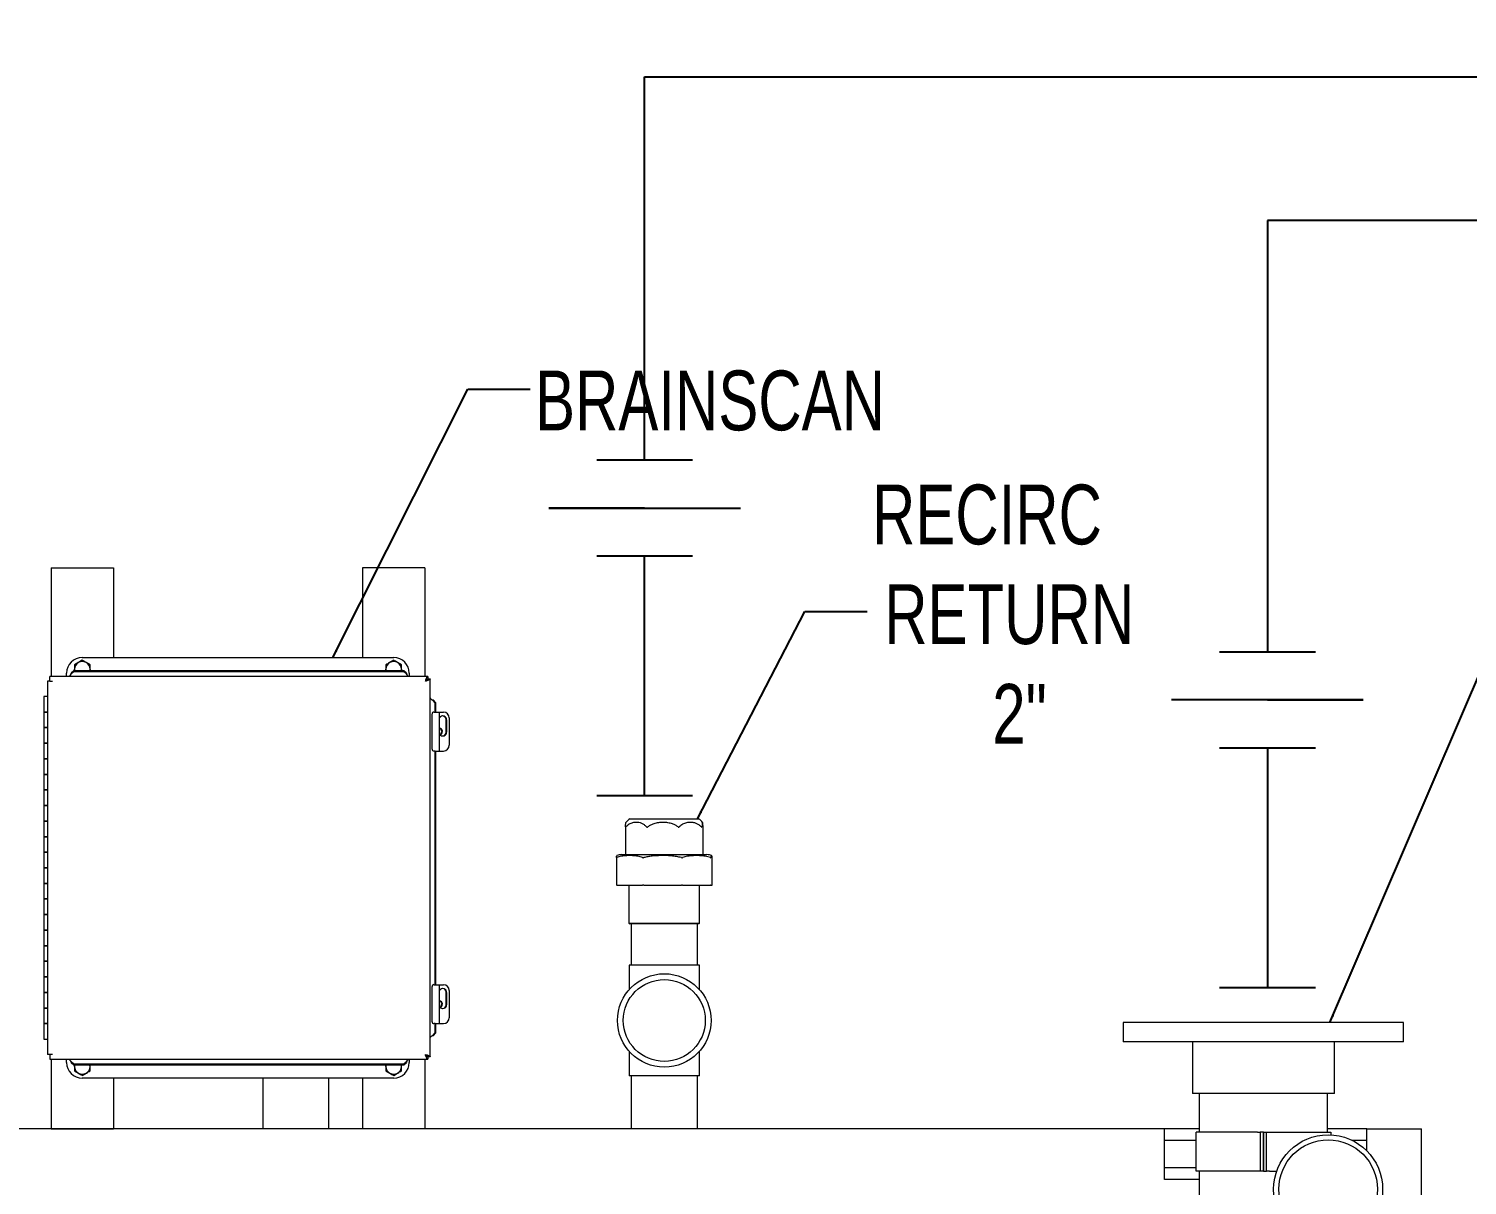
# Model space of a CAD drawing. Extents: x -6836 to 13740, y -142 to 3166.
# Drawn here: x 1492.72 to 1537.75, y 2957.81 to 2994 of the extents above; entities that cross this region are included whole.
import ezdxf
from ezdxf import colors
from ezdxf.entities.mleader import LeaderData, LeaderLine
from ezdxf.math import Vec2, Vec3

# ---------------------------------------------------------------- set-up
doc = ezdxf.new("R2010")
doc.units = 0
doc.header["$LTSCALE"] = 18
doc.header["$MEASUREMENT"] = 0
doc.layers.add('G-ANNO-TEXT', color=70, linetype='Continuous', lineweight=0)
for name, color, linetype in [('LAYER_1', 8, 'Continuous'), ('P-CW-N', 4, 'Continuous'), ('P-CW-N @ 48', 4, 'Continuous'), ('P-EQMT-N', 3, 'Continuous'), ('P-HWC-N', 2, 'Continuous'), ('P-HWC-N @ 48', 2, 'Continuous')]:
    doc.layers.add(name, color=color, linetype=linetype)
doc.styles.add('Arial', font='arial.ttf')
doc.styles.add('SLDTEXTSTYLE0', font='TXT', dxfattribs={"width": 0.75})
doc.styles.get("Standard").update_dxf_attribs({"font": 'txt.shx'})
doc.dimstyles.new('SLDDIMSTYLE4', dxfattribs={"dimtxt": 0.18, "dimasz": 0.25, "dimexe": 0, "dimexo": 0.0625, "dimgap": 0, "dimtad": 0, "dimtih": 1, "dimtoh": 1, "dimdec": 0, "dimrnd": 1e-09, "dimzin": 0, "dimdsep": 46, "dimtxsty": 'Standard', "dimsah": 1, "dimcen": 0.09, "dimadec": 0, "dimazin": 0, "dimtfac": 0.25, "dimtdec": 0, "dimtofl": 0, "dimtmove": 0, "dimatfit": 3, "dimfxl": 1, "dimtolj": 1, "dimtzin": 0, "dimarcsym": 0})

# ---------------------------------------------------------------- blocks, each defined once
blk = doc.blocks.new('SW_NOTE_8')
at = {"layer": 'LAYER_1', "color": 0, "char_height": 0.24, "attachment_point": 1, "style": 'SLDTEXTSTYLE0'}
for s, insert in [('RECIRC ', (0.02, 0.5096)), ('RETURN', (0.0691, 0.1096)), ('2"', (0.5025, -0.2904))]:
    blk.add_mtext(s, dxfattribs=dict(at, insert=insert))
blk = doc.blocks.new('*U144')
at = {"linetype": 'Continuous'}
for p, q in [((0, 0), (0, 0.0625)), ((0, 0.0625), (0, -0.0625)), ((-0.03125, -0.03125), (-0.03125, 0.03125)), ((0.03125, -0.03125), (0.03125, 0.03125))]:
    blk.add_line(p, q, dxfattribs=at)
blk = doc.blocks.new('A$C472C50F8')
at = {"linetype": 'Continuous', "lineweight": 0}
for p, q in [((32.419, 73.125), (32.419, 69.729)), ((32.419, 73.125), (34.369, 73.125)), ((34.369, 73.125), (34.369, 70.322)), ((42.169, 73.125), (42.169, 70.322)), ((44.119, 73.125), (42.169, 73.125)), ((44.119, 73.125), (44.119, 69.729)), ((33.394, 70.322), (43.144, 70.322)), ((32.906, 69.729), (32.906, 69.834)), ((33.126, 69.904), (33.048, 69.832)), ((33.126, 69.88), (33.048, 69.808)), ((33.048, 69.832), (33.048, 69.808)), ((33.126, 69.904), (33.126, 69.88)), ((43.463, 69.904), (33.126, 69.904)), ((43.463, 69.88), (33.126, 69.88)), ((33.15, 69.956), (33.15, 69.904)), ((33.394, 70.238), (33.272, 70.167)), ((33.637, 70.097), (33.516, 70.167)), ((33.637, 69.904), (33.637, 69.956)), ((42.9, 69.956), (42.9, 69.904)), ((43.144, 70.238), (43.022, 70.167)), ((43.387, 70.097), (43.266, 70.167)), ((43.387, 69.904), (43.387, 69.956)), ((43.463, 69.88), (43.463, 69.904)), ((43.541, 69.832), (43.463, 69.904)), ((43.541, 69.808), (43.463, 69.88)), ((43.541, 69.808), (43.541, 69.832)), ((43.541, 69.832), (43.556, 69.788)), ((43.631, 69.834), (43.631, 69.729)), ((32.31, 69.581), (32.31, 57.9)), ((32.38, 69.581), (32.31, 69.581)), ((44.209, 69.729), (32.38, 69.729)), ((32.38, 69.581), (32.38, 69.729)), ((32.38, 69.581), (32.458, 69.581)), ((44.209, 69.729), (44.209, 69.659)), ((44.216, 69.652), (44.286, 69.652)), ((44.286, 57.829), (44.286, 69.652)), ((32.189, 69.103), (32.189, 68.616)), ((32.31, 69.103), (32.189, 69.103)), ((44.389, 68.983), (44.365, 68.983)), ((44.438, 68.906), (44.365, 68.983)), ((44.462, 68.906), (44.389, 68.983)), ((44.438, 68.616), (44.438, 68.906)), ((44.462, 68.906), (44.438, 68.906)), ((44.462, 68.616), (44.462, 68.906)), ((32.189, 68.616), (32.189, 68.128)), ((32.189, 68.616), (32.31, 68.616)), ((32.31, 68.616), (32.189, 68.616)), ((44.346, 67.457), (44.346, 68.555)), ((44.403, 68.616), (44.445, 68.616)), ((44.445, 68.616), (44.579, 68.616)), ((44.579, 67.397), (44.579, 68.616)), ((44.579, 68.616), (44.704, 68.616)), ((32.189, 68.128), (32.189, 67.641)), ((32.31, 68.128), (32.189, 68.128)), ((32.189, 68.128), (32.31, 68.128)), ((44.776, 68.431), (44.776, 67.932)), ((44.794, 68.364), (44.794, 67.998)), ((44.808, 67.998), (44.808, 68.364)), ((44.881, 68.432), (44.881, 67.58)), ((32.189, 67.641), (32.189, 67.153)), ((32.189, 67.641), (32.31, 67.641)), ((32.31, 67.641), (32.189, 67.641)), ((32.189, 67.153), (32.189, 66.666)), ((32.31, 67.153), (32.189, 67.153)), ((32.189, 67.153), (32.31, 67.153)), ((44.445, 67.397), (44.403, 67.397)), ((44.438, 60.084), (44.438, 67.397)), ((44.445, 67.397), (44.579, 67.397)), ((44.462, 60.084), (44.462, 67.397)), ((44.579, 67.397), (44.704, 67.397)), ((32.189, 66.666), (32.189, 66.178)), ((32.189, 66.666), (32.31, 66.666)), ((32.31, 66.666), (32.189, 66.666)), ((32.189, 66.178), (32.189, 65.691)), ((32.31, 66.178), (32.189, 66.178)), ((32.189, 66.178), (32.31, 66.178)), ((32.189, 65.691), (32.189, 65.203)), ((32.189, 65.691), (32.31, 65.691)), ((32.31, 65.691), (32.189, 65.691)), ((32.189, 65.203), (32.189, 64.716)), ((32.31, 65.203), (32.189, 65.203)), ((32.189, 65.203), (32.31, 65.203)), ((50.402, 65.02), (50.402, 64.157)), ((50.542, 65.277), (52.348, 65.277)), ((52.348, 65.277), (52.69, 65.277)), ((52.83, 65.021), (52.83, 65.02)), ((52.83, 64.157), (52.83, 65.02)), ((32.189, 64.716), (32.189, 64.228)), ((32.189, 64.716), (32.31, 64.716)), ((32.31, 64.716), (32.189, 64.716)), ((32.189, 64.228), (32.189, 63.741)), ((32.31, 64.228), (32.189, 64.228)), ((32.189, 64.228), (32.31, 64.228)), ((50.116, 64.06), (50.116, 63.198)), ((50.28, 64.157), (52.526, 64.157)), ((52.526, 64.157), (52.952, 64.157)), ((53.116, 63.198), (53.116, 64.06)), ((32.189, 63.741), (32.189, 63.253)), ((32.189, 63.741), (32.31, 63.741)), ((32.31, 63.741), (32.189, 63.741)), ((32.189, 63.253), (32.189, 62.766)), ((32.31, 63.253), (32.189, 63.253)), ((32.189, 63.253), (32.31, 63.253)), ((50.129, 63.198), (50.116, 63.198)), ((50.129, 63.198), (50.937, 63.198)), ((50.51, 63.198), (50.51, 62.011)), ((50.971, 63.198), (50.937, 63.198)), ((50.971, 63.198), (52.155, 63.198)), ((52.19, 63.198), (52.155, 63.198)), ((52.19, 63.198), (53.058, 63.198)), ((52.722, 62.011), (52.722, 63.198)), ((53.073, 63.198), (53.058, 63.198)), ((53.073, 63.198), (53.116, 63.198)), ((53.116, 63.198), (53.116, 63.198)), ((32.189, 62.766), (32.189, 62.278)), ((32.189, 62.766), (32.31, 62.766)), ((32.31, 62.766), (32.189, 62.766)), ((32.189, 62.278), (32.189, 61.791)), ((32.31, 62.278), (32.189, 62.278)), ((32.189, 62.278), (32.31, 62.278)), ((32.189, 61.791), (32.189, 61.303)), ((32.189, 61.791), (32.31, 61.791)), ((32.31, 61.791), (32.189, 61.791)), ((50.51, 62.011), (50.535, 61.986)), ((50.51, 62.011), (52.722, 62.011)), ((52.697, 61.986), (50.535, 61.986)), ((50.58, 61.986), (50.58, 60.699)), ((52.652, 60.699), (52.652, 61.986)), ((52.697, 61.986), (52.722, 62.011)), ((32.189, 61.303), (32.189, 60.816)), ((32.31, 61.303), (32.189, 61.303)), ((32.189, 61.303), (32.31, 61.303)), ((32.189, 60.816), (32.189, 60.328)), ((32.189, 60.816), (32.31, 60.816)), ((32.31, 60.816), (32.189, 60.816)), ((50.519, 60.699), (50.519, 59.931)), ((52.714, 60.699), (50.519, 60.699)), ((52.714, 59.931), (52.714, 60.699)), ((32.189, 60.328), (32.189, 59.841)), ((32.31, 60.328), (32.189, 60.328)), ((32.189, 60.328), (32.31, 60.328)), ((44.346, 58.926), (44.346, 60.024)), ((44.403, 60.084), (44.445, 60.084)), ((44.445, 60.084), (44.579, 60.084)), ((44.579, 58.866), (44.579, 60.084)), ((44.579, 60.084), (44.704, 60.084)), ((44.776, 59.9), (44.776, 59.4)), ((44.881, 59.901), (44.881, 59.049)), ((32.189, 59.841), (32.189, 59.353)), ((32.189, 59.841), (32.31, 59.841)), ((32.31, 59.841), (32.189, 59.841)), ((44.794, 59.833), (44.794, 59.467)), ((44.808, 59.467), (44.808, 59.833)), ((32.189, 59.353), (32.189, 58.866)), ((32.31, 59.353), (32.189, 59.353)), ((32.189, 59.353), (32.31, 59.353)), ((32.189, 58.866), (32.189, 58.378)), ((32.189, 58.866), (32.31, 58.866)), ((32.31, 58.866), (32.189, 58.866)), ((44.365, 58.498), (44.438, 58.575)), ((44.389, 58.498), (44.462, 58.575)), ((44.445, 58.866), (44.403, 58.866)), ((44.438, 58.575), (44.438, 58.866)), ((44.438, 58.575), (44.462, 58.575)), ((44.445, 58.866), (44.579, 58.866)), ((44.462, 58.575), (44.462, 58.866)), ((44.579, 58.866), (44.704, 58.866)), ((65.986, 58.902), (65.986, 58.293)), ((71.259, 58.902), (65.986, 58.902)), ((74.761, 58.902), (71.259, 58.902)), ((74.761, 58.293), (74.761, 58.902)), ((32.189, 58.378), (32.31, 58.378)), ((44.389, 58.498), (44.345, 58.483)), ((44.365, 58.498), (44.389, 58.498)), ((71.259, 58.293), (65.986, 58.293)), ((68.151, 58.293), (68.151, 56.679)), ((74.761, 58.293), (71.259, 58.293)), ((72.597, 56.679), (72.597, 58.293)), ((32.38, 57.9), (32.31, 57.9)), ((32.38, 57.9), (32.38, 57.752)), ((32.458, 57.9), (32.38, 57.9)), ((32.38, 57.752), (44.209, 57.752)), ((32.419, 57.752), (32.419, 55.575)), ((32.906, 57.647), (32.906, 57.752)), ((33.048, 57.65), (33.033, 57.694)), ((33.048, 57.674), (33.048, 57.65)), ((33.126, 57.601), (33.048, 57.674)), ((33.048, 57.65), (33.126, 57.577)), ((43.541, 57.674), (43.463, 57.601)), ((43.463, 57.577), (43.541, 57.65)), ((43.541, 57.65), (43.541, 57.674)), ((43.631, 57.752), (43.631, 57.647)), ((44.119, 57.752), (44.119, 55.575)), ((44.209, 57.822), (44.209, 57.752)), ((44.286, 57.829), (44.216, 57.829)), ((50.519, 57.997), (50.519, 57.228)), ((52.714, 57.228), (52.714, 57.997)), ((43.463, 57.601), (33.126, 57.601)), ((33.126, 57.577), (33.126, 57.601)), ((33.126, 57.577), (43.463, 57.577)), ((33.15, 57.384), (33.272, 57.314)), ((33.394, 57.244), (33.516, 57.314)), ((42.9, 57.384), (43.022, 57.314)), ((43.144, 57.244), (43.266, 57.314)), ((43.463, 57.601), (43.463, 57.577)), ((52.714, 57.228), (50.519, 57.228)), ((50.58, 57.228), (50.58, 55.575)), ((52.652, 55.575), (52.652, 57.228)), ((43.144, 57.159), (33.394, 57.159)), ((34.369, 57.159), (34.369, 55.575)), ((39.045, 57.159), (39.045, 55.575)), ((41.117, 55.575), (41.117, 57.159)), ((42.169, 57.159), (42.169, 55.575)), ((70.822, 56.679), (68.151, 56.679)), ((68.363, 56.679), (68.363, 55.469)), ((72.597, 56.679), (70.822, 56.679)), ((72.385, 55.469), (72.385, 56.679)), ((67.275, 55.575), (8.288, 55.575)), ((32.419, 55.575), (34.369, 55.575)), ((44.119, 55.575), (42.169, 55.575)), ((67.275, 55.209), (67.275, 55.575)), ((68.363, 55.575), (67.275, 55.575)), ((68.266, 54.245), (68.266, 55.469)), ((70.188, 55.469), (68.266, 55.469)), ((70.188, 55.469), (70.276, 55.469)), ((70.374, 55.469), (70.276, 55.469)), ((70.276, 55.469), (70.276, 54.245)), ((70.374, 55.469), (70.374, 54.245)), ((70.374, 54.245), (70.374, 55.469)), ((70.374, 55.469), (70.471, 55.469)), ((70.471, 54.245), (70.471, 55.469)), ((70.471, 55.469), (70.56, 55.469)), ((70.56, 55.469), (72.482, 55.469)), ((73.612, 55.575), (72.385, 55.575)), ((72.482, 55.469), (72.482, 55.386)), ((73.612, 55.575), (75.319, 55.575)), ((73.612, 55.209), (73.612, 55.575)), ((75.319, 1.95), (75.319, 55.575)), ((68.266, 55.209), (67.275, 55.209)), ((67.275, 54.356), (67.275, 55.209)), ((73.612, 55.209), (73.161, 55.209)), ((73.612, 54.882), (73.612, 55.209)), ((67.275, 53.991), (67.275, 54.356)), ((68.266, 54.356), (67.275, 54.356)), ((70.188, 54.245), (68.266, 54.245)), ((68.363, 54.245), (68.363, 52.116)), ((70.276, 54.245), (70.188, 54.245)), ((70.374, 54.245), (70.276, 54.245)), ((70.374, 54.245), (70.471, 54.245)), ((70.56, 54.245), (70.471, 54.245)), ((70.56, 54.245), (70.789, 54.245)), ((68.363, 53.991), (67.275, 53.991))]:
    blk.add_line(p, q, dxfattribs=at)
at = {"linetype": 'Continuous', "lineweight": 0, "flags": 128}
for points in [[(33.156, 69.904), (33.152, 69.924), (33.15, 69.956)], [(33.637, 69.956), (33.635, 69.924), (33.632, 69.904)], [(42.906, 69.904), (42.902, 69.924), (42.9, 69.956)], [(43.387, 69.956), (43.385, 69.924), (43.382, 69.904)], [(44.138, 69.581), (44.138, 69.581)], [(44.138, 57.9), (44.138, 57.9)], [(33.15, 57.525), (33.152, 57.557), (33.156, 57.577)], [(33.637, 57.525), (33.635, 57.557), (33.632, 57.577)], [(42.9, 57.525), (42.902, 57.557), (42.906, 57.577)], [(43.387, 57.525), (43.385, 57.557), (43.382, 57.577)]]:
    blk.add_lwpolyline(points, dxfattribs=at)
at = {"linetype": 'Continuous', "lineweight": 0}
for centre, radius in [((51.616, 58.964), 1.463), ((51.616, 58.964), 1.282), ((51.616, 58.964), 1.282), ((72.4, 53.682), 1.706), ((72.4, 53.682), 1.545)]:
    blk.add_circle(centre, radius, dxfattribs=at)
for centre, radius, start, end in [((33.394, 69.834), 0.488, 90, 180), ((43.144, 69.834), 0.488, 0, 90), ((33.394, 69.956), 0.244, 120, 180), ((33.394, 69.956), 0.244, 60, 120), ((33.394, 69.956), 0.244, 0, 60), ((43.144, 69.956), 0.244, 120, 180), ((43.144, 69.956), 0.244, 60, 120), ((43.144, 69.956), 0.244, 0, 60), ((44.405, 68.557), 0.0587, 91.838, 181.7261), ((44.683, 68.368), 0.125, 358.0069, 146.5507), ((44.666, 68.366), 0.128, 359.0382, 85.7479), ((44.701, 68.435), 0.18, 359.0232, 88.9896), ((44.564, 68.006), 0.104, 287.0357, 81.5047), ((44.544, 68.006), 0.105, 295.7959, 70.1724), ((44.683, 67.994), 0.125, 213.4494, 1.9951), ((44.667, 67.996), 0.127, 274.0867, 1.1273), ((44.701, 67.577), 0.18, 271.0118, 0.9753), ((44.405, 67.456), 0.0587, 178.2764, 268.1595), ((50.929, 64.735), 0.666, 125.4927, 140.2361), ((52.304, 64.735), 0.666, 39.7593, 54.5073), ((50.322, 63.65), 0.508, 94.6938, 111.6508), ((52.911, 63.65), 0.508, 68.376, 85.3062), ((44.405, 60.026), 0.0587, 91.8405, 181.7236), ((44.683, 59.837), 0.125, 358.0049, 146.5506), ((44.666, 59.835), 0.128, 359.0362, 85.7478), ((44.701, 59.904), 0.18, 359.0247, 88.9882), ((44.564, 59.475), 0.104, 287.0357, 81.5047), ((44.544, 59.475), 0.105, 295.7959, 70.1724), ((44.683, 59.463), 0.125, 213.4494, 1.9951), ((44.667, 59.465), 0.127, 274.0867, 1.1273), ((44.701, 59.046), 0.18, 271.0118, 0.9753), ((44.405, 58.924), 0.0587, 178.2764, 268.1595), ((33.394, 57.647), 0.488, 180, 270), ((43.144, 57.647), 0.488, 270, 0), ((33.394, 57.525), 0.244, 180, 240), ((33.394, 57.525), 0.244, 240, 300), ((33.394, 57.525), 0.244, 300, 0), ((43.144, 57.525), 0.244, 180, 240), ((43.144, 57.525), 0.244, 240, 300), ((43.144, 57.525), 0.244, 300, 0)]:
    blk.add_arc(centre, radius, start, end, dxfattribs=at)
for points, knots in [([(33.048, 69.808), (33.042, 69.8), (33.03, 69.784), (33.012, 69.76), (32.994, 69.74), (32.978, 69.73), (32.968, 69.729), (32.965, 69.729)], [0, 0, 0, 0, 0.212701, 0.431973, 0.651281, 0.870573, 1, 1, 1, 1]), ([(33.031, 69.781), (33.035, 69.792), (33.041, 69.81), (33.046, 69.826), (33.048, 69.832)], [0, 0, 0, 0, 0.65162, 1, 1, 1, 1]), ([(33.272, 70.167), (33.269, 70.166), (33.228, 70.142), (33.187, 70.119), (33.15, 70.097)], [0, 0, 0, 0, 0.0702096, 1, 1, 1, 1]), ([(33.15, 70.097), (33.15, 70.061), (33.15, 70.015), (33.15, 69.967), (33.15, 69.956)], [0, 0, 0, 0, 0.7681479, 1, 1, 1, 1]), ([(33.516, 70.167), (33.513, 70.169), (33.472, 70.193), (33.431, 70.216), (33.394, 70.238)], [0, 0, 0, 0, 0.0702094, 1, 1, 1, 1]), ([(33.637, 69.956), (33.637, 69.967), (33.637, 70.015), (33.637, 70.061), (33.637, 70.097)], [0, 0, 0, 0, 0.2318521, 1, 1, 1, 1]), ([(43.022, 70.167), (43.019, 70.166), (42.978, 70.142), (42.937, 70.119), (42.9, 70.097)], [0, 0, 0, 0, 0.070207, 1, 1, 1, 1]), ([(42.9, 70.097), (42.9, 70.061), (42.9, 70.015), (42.9, 69.967), (42.9, 69.956)], [0, 0, 0, 0, 0.7681479, 1, 1, 1, 1]), ([(43.266, 70.167), (43.263, 70.169), (43.222, 70.193), (43.181, 70.216), (43.144, 70.238)], [0, 0, 0, 0, 0.0702099, 1, 1, 1, 1]), ([(43.387, 69.956), (43.387, 69.967), (43.387, 70.015), (43.387, 70.061), (43.387, 70.097)], [0, 0, 0, 0, 0.2318521, 1, 1, 1, 1]), ([(43.624, 69.729), (43.618, 69.73), (43.606, 69.732), (43.588, 69.747), (43.57, 69.769), (43.554, 69.79), (43.544, 69.803), (43.541, 69.808)], [0, 0, 0, 0, 0.212699, 0.431976, 0.651268, 0.870585, 1, 1, 1, 1]), ([(44.138, 69.581), (44.144, 69.598), (44.154, 69.633), (44.17, 69.679), (44.186, 69.713), (44.199, 69.727), (44.207, 69.729), (44.209, 69.729)], [0, 0, 0, 0, 0.224506, 0.449067, 0.673617, 0.89817, 1, 1, 1, 1]), ([(44.138, 69.581), (44.144, 69.592), (44.156, 69.612), (44.174, 69.638), (44.192, 69.656), (44.204, 69.658), (44.209, 69.659)], [0, 0, 0, 0, 0.260198, 0.508815, 0.757438, 1, 1, 1, 1]), ([(44.286, 69.652), (44.285, 69.647), (44.281, 69.636), (44.253, 69.62), (44.212, 69.604), (44.171, 69.591), (44.146, 69.583), (44.138, 69.581)], [0, 0, 0, 0, 0.224512, 0.449067, 0.67362, 0.89817, 1, 1, 1, 1]), ([(44.216, 69.652), (44.215, 69.646), (44.212, 69.634), (44.194, 69.616), (44.168, 69.598), (44.148, 69.587), (44.138, 69.581)], [0, 0, 0, 0, 0.260194, 0.508825, 0.757436, 1, 1, 1, 1]), ([(44.365, 68.983), (44.357, 68.989), (44.341, 69.001), (44.317, 69.02), (44.298, 69.038), (44.288, 69.054), (44.287, 69.063), (44.286, 69.067)], [0, 0, 0, 0, 0.212703, 0.431973, 0.651284, 0.870587, 1, 1, 1, 1]), ([(44.339, 69.001), (44.35, 68.997), (44.367, 68.991), (44.383, 68.985), (44.389, 68.983)], [0, 0, 0, 0, 0.651619, 1, 1, 1, 1]), ([(50.402, 65.021), (50.403, 65.04), (50.405, 65.078), (50.409, 65.122), (50.414, 65.153), (50.417, 65.158), (50.418, 65.16)], [0, 0, 0, 0, 0.215038, 0.430437, 0.749544, 1, 1, 1, 1]), ([(50.402, 65.021), (50.402, 65.019), (50.403, 65.016), (50.404, 65.013), (50.407, 65.014), (50.411, 65.016), (50.414, 65.019), (50.416, 65.021)], [0, 0, 0, 0, 0.214381, 0.430622, 0.629786, 0.801684, 1, 1, 1, 1]), ([(51.064, 65.021), (51.04, 65.044), (50.993, 65.091), (50.91, 65.133), (50.825, 65.158), (50.729, 65.166), (50.624, 65.153), (50.511, 65.111), (50.447, 65.051), (50.416, 65.021)], [0, 0, 0, 0, 0.122129, 0.249767, 0.377611, 0.500214, 0.668888, 0.837187, 1, 1, 1, 1]), ([(51.064, 65.021), (51.065, 65.019), (51.069, 65.016), (51.076, 65.013), (51.084, 65.014), (51.091, 65.016), (51.095, 65.019), (51.098, 65.021)], [0, 0, 0, 0, 0.214383, 0.430629, 0.629782, 0.801685, 1, 1, 1, 1]), ([(52.048, 65.021), (52.021, 65.04), (51.967, 65.077), (51.86, 65.122), (51.732, 65.154), (51.583, 65.166), (51.433, 65.157), (51.299, 65.126), (51.186, 65.081), (51.127, 65.041), (51.098, 65.021)], [0, 0, 0, 0, 0.098298, 0.196762, 0.342632, 0.488693, 0.638861, 0.788842, 0.894525, 1, 1, 1, 1]), ([(52.048, 65.021), (52.051, 65.019), (52.056, 65.016), (52.064, 65.013), (52.072, 65.014), (52.078, 65.016), (52.082, 65.019), (52.083, 65.021)], [0, 0, 0, 0, 0.214379, 0.430644, 0.629781, 0.801678, 1, 1, 1, 1]), ([(52.78, 65.021), (52.755, 65.044), (52.704, 65.091), (52.615, 65.133), (52.524, 65.158), (52.42, 65.166), (52.307, 65.153), (52.187, 65.111), (52.117, 65.051), (52.083, 65.021)], [0, 0, 0, 0, 0.122129, 0.249766, 0.377611, 0.500214, 0.668888, 0.837187, 1, 1, 1, 1]), ([(52.78, 65.021), (52.782, 65.019), (52.785, 65.016), (52.79, 65.013), (52.793, 65.014), (52.795, 65.016), (52.795, 65.019), (52.796, 65.021)], [0, 0, 0, 0, 0.214392, 0.430646, 0.629773, 0.801692, 1, 1, 1, 1]), ([(52.83, 65.021), (52.829, 65.04), (52.827, 65.077), (52.823, 65.122), (52.818, 65.154), (52.813, 65.166), (52.808, 65.157), (52.803, 65.126), (52.799, 65.081), (52.797, 65.041), (52.796, 65.021)], [0, 0, 0, 0, 0.098298, 0.196762, 0.342631, 0.488694, 0.63886, 0.788841, 0.894525, 1, 1, 1, 1]), ([(50.116, 64.061), (50.118, 64.073), (50.122, 64.097), (50.128, 64.117), (50.133, 64.119), (50.136, 64.119)], [0, 0, 0, 0, 0.299869, 0.600064, 1, 1, 1, 1]), ([(50.116, 64.061), (50.116, 64.06), (50.117, 64.058), (50.122, 64.058), (50.127, 64.06), (50.129, 64.061)], [0, 0, 0, 0, 0.355657, 0.712076, 1, 1, 1, 1]), ([(50.937, 64.061), (50.888, 64.076), (50.797, 64.105), (50.662, 64.12), (50.519, 64.125), (50.361, 64.119), (50.226, 64.096), (50.15, 64.068), (50.129, 64.061)], [0, 0, 0, 0, 0.183939, 0.341927, 0.499981, 0.711069, 0.921826, 1, 1, 1, 1]), ([(50.937, 64.061), (50.94, 64.06), (50.947, 64.058), (50.959, 64.058), (50.967, 64.06), (50.971, 64.061)], [0, 0, 0, 0, 0.355639, 0.712062, 1, 1, 1, 1]), ([(52.155, 64.061), (52.102, 64.073), (51.996, 64.098), (51.777, 64.12), (51.523, 64.127), (51.278, 64.114), (51.101, 64.092), (51.014, 64.071), (50.971, 64.061)], [0, 0, 0, 0, 0.1365232, 0.2731953, 0.5523284, 0.7747452, 0.8874121, 1, 1, 1, 1]), ([(52.155, 64.061), (52.16, 64.06), (52.169, 64.058), (52.181, 64.058), (52.187, 64.06), (52.19, 64.061)], [0, 0, 0, 0, 0.355654, 0.71207, 1, 1, 1, 1]), ([(53.058, 64.061), (53.005, 64.076), (52.908, 64.105), (52.762, 64.12), (52.609, 64.125), (52.439, 64.119), (52.294, 64.096), (52.212, 64.068), (52.19, 64.061)], [0, 0, 0, 0, 0.183939, 0.341927, 0.499981, 0.711069, 0.921826, 1, 1, 1, 1]), ([(53.058, 64.061), (53.061, 64.06), (53.067, 64.058), (53.072, 64.058), (53.073, 64.06), (53.073, 64.061)], [0, 0, 0, 0, 0.355664, 0.712057, 1, 1, 1, 1]), ([(53.116, 64.061), (53.114, 64.073), (53.11, 64.098), (53.102, 64.12), (53.093, 64.127), (53.084, 64.114), (53.078, 64.092), (53.075, 64.071), (53.073, 64.061)], [0, 0, 0, 0, 0.136522, 0.273195, 0.552328, 0.774744, 0.887412, 1, 1, 1, 1]), ([(44.286, 58.414), (44.287, 58.42), (44.289, 58.432), (44.304, 58.45), (44.326, 58.469), (44.348, 58.485), (44.36, 58.494), (44.365, 58.498)], [0, 0, 0, 0, 0.2126953, 0.4319654, 0.6512663, 0.8705675, 1, 1, 1, 1]), ([(32.965, 57.752), (32.971, 57.751), (32.983, 57.749), (33.001, 57.734), (33.019, 57.713), (33.035, 57.691), (33.045, 57.678), (33.048, 57.674)], [0, 0, 0, 0, 0.2127, 0.431974, 0.651266, 0.870584, 1, 1, 1, 1]), ([(43.541, 57.674), (43.547, 57.681), (43.559, 57.697), (43.577, 57.722), (43.595, 57.741), (43.611, 57.751), (43.621, 57.752), (43.624, 57.752)], [0, 0, 0, 0, 0.212699, 0.43197, 0.651277, 0.870574, 1, 1, 1, 1]), ([(43.558, 57.7), (43.554, 57.689), (43.549, 57.672), (43.543, 57.655), (43.541, 57.65)], [0, 0, 0, 0, 0.65162, 1, 1, 1, 1]), ([(44.138, 57.9), (44.156, 57.895), (44.191, 57.884), (44.236, 57.868), (44.27, 57.852), (44.285, 57.839), (44.286, 57.832), (44.286, 57.829)], [0, 0, 0, 0, 0.224513, 0.449061, 0.673617, 0.89817, 1, 1, 1, 1]), ([(44.138, 57.9), (44.149, 57.894), (44.17, 57.882), (44.195, 57.864), (44.213, 57.847), (44.215, 57.835), (44.216, 57.829)], [0, 0, 0, 0, 0.260183, 0.508827, 0.75742, 1, 1, 1, 1]), ([(44.209, 57.752), (44.204, 57.754), (44.193, 57.758), (44.177, 57.785), (44.161, 57.826), (44.148, 57.867), (44.141, 57.893), (44.138, 57.9)], [0, 0, 0, 0, 0.224511, 0.449067, 0.673627, 0.898169, 1, 1, 1, 1]), ([(44.209, 57.822), (44.203, 57.824), (44.191, 57.826), (44.173, 57.845), (44.156, 57.87), (44.144, 57.89), (44.138, 57.9)], [0, 0, 0, 0, 0.260189, 0.508824, 0.757428, 1, 1, 1, 1]), ([(33.15, 57.577), (33.15, 57.571), (33.15, 57.554), (33.15, 57.536), (33.15, 57.525)], [0, 0, 0, 0, 0.3681456, 1, 1, 1, 1]), ([(33.15, 57.525), (33.15, 57.487), (33.15, 57.44), (33.15, 57.394), (33.15, 57.384)], [0, 0, 0, 0, 0.788983, 1, 1, 1, 1]), ([(33.272, 57.314), (33.275, 57.312), (33.316, 57.288), (33.356, 57.265), (33.394, 57.244)], [0, 0, 0, 0, 0.070209, 1, 1, 1, 1]), ([(33.516, 57.314), (33.519, 57.316), (33.56, 57.339), (33.6, 57.363), (33.637, 57.384)], [0, 0, 0, 0, 0.07021, 1, 1, 1, 1]), ([(33.637, 57.525), (33.637, 57.536), (33.637, 57.554), (33.637, 57.571), (33.637, 57.577)], [0, 0, 0, 0, 0.6318544, 1, 1, 1, 1]), ([(33.637, 57.384), (33.637, 57.394), (33.637, 57.44), (33.637, 57.487), (33.637, 57.525)], [0, 0, 0, 0, 0.211017, 1, 1, 1, 1]), ([(42.9, 57.577), (42.9, 57.571), (42.9, 57.554), (42.9, 57.536), (42.9, 57.525)], [0, 0, 0, 0, 0.3681456, 1, 1, 1, 1]), ([(42.9, 57.525), (42.9, 57.487), (42.9, 57.44), (42.9, 57.394), (42.9, 57.384)], [0, 0, 0, 0, 0.788983, 1, 1, 1, 1]), ([(43.022, 57.314), (43.025, 57.312), (43.066, 57.288), (43.106, 57.265), (43.144, 57.244)], [0, 0, 0, 0, 0.0702099, 1, 1, 1, 1]), ([(43.266, 57.314), (43.269, 57.316), (43.31, 57.339), (43.35, 57.363), (43.387, 57.384)], [0, 0, 0, 0, 0.0702102, 1, 1, 1, 1]), ([(43.387, 57.525), (43.387, 57.536), (43.387, 57.554), (43.387, 57.571), (43.387, 57.577)], [0, 0, 0, 0, 0.6318544, 1, 1, 1, 1]), ([(43.387, 57.384), (43.387, 57.394), (43.387, 57.44), (43.387, 57.487), (43.387, 57.525)], [0, 0, 0, 0, 0.211017, 1, 1, 1, 1])]:
    blk.add_open_spline(points, degree=3, knots=knots, dxfattribs=at)
at = {"layer": 'DEFPOINTS', "xscale": 7.800000000000001, "yscale": 7.800000000000001, "zscale": 7.800000000000001}
blk.add_blockref('SW_NOTE_8', (57.964, 71.76), dxfattribs=at)
at = {"layer": 'DEFPOINTS', "insert": (47.57, 79.304), "char_height": 1.872, "attachment_point": 1, "style": 'SLDTEXTSTYLE0'}
blk.add_mtext('BRAINSCAN', dxfattribs=at)
at = {"layer": 'DEFPOINTS'}
for points in [[(41.237, 70.322), (45.466, 78.726), (47.416, 78.726)], [(52.655, 65.277), (56.014, 71.76), (57.964, 71.76)], [(72.454, 58.902), (77.309, 70.2), (79.259, 70.2)]]:
    blk.add_leader(points, dimstyle='SLDDIMSTYLE4', dxfattribs=at)

msp = doc.modelspace()

# ---------------------------------------------------------------- linework, layer by layer
at = {"layer": 'P-CW-N'}
for p, q in [((1542, 2988), (1531.5, 2988)), ((1531.5, 2988), (1531.5, 2974.5)), ((1531.5, 2971.5), (1531.5, 2964)), ((1530, 2964), (1531.5, 2964)), ((1531.5, 2964), (1533, 2964))]:
    msp.add_line(p, q, dxfattribs=at)
at = {"layer": 'P-HWC-N'}
for p, q in [((1512, 2992.5), (1546.5, 2992.5)), ((1512, 2980.5), (1512, 2992.5)), ((1512, 2970), (1512, 2977.5)), ((1510.5, 2970), (1513.5, 2970))]:
    msp.add_line(p, q, dxfattribs=at)

# ---------------------------------------------------------------- block references
at = {"layer": 'P-CW-N @ 48', "xscale": 48, "yscale": 48, "zscale": 48, "rotation": 270}
msp.add_blockref('*U144', (1531.5, 2973), dxfattribs=at)
at = {"layer": 'P-EQMT-N'}
msp.add_blockref('A$C472C50F8', (1461, 2904), dxfattribs=at)
at = {"layer": 'P-HWC-N @ 48', "xscale": 48, "yscale": 48, "zscale": 48, "rotation": 90}
msp.add_blockref('*U144', (1512, 2979), dxfattribs=at)

# ---------------------------------------------------------------- leaders
at = {"layer": 'G-ANNO-TEXT'}
ml = msp.add_multileader_mtext('Standard', dxfattribs=at)
ml.set_content('T&P RELIEF, DRAIN LINE, CONDENSATE DRAIN TYPICAL OF EACH HEATER  ', color=256, style='Arial')
ml.set_leader_properties(color=256, linetype='ByLayer', lineweight=-1)
ml.build(insert=Vec2(0, 0))
ml.multileader.update_dxf_attribs({"has_dogleg": 0, "dogleg_length": 0.125, "arrow_head_size": 6, "scale": 48})
ctx = ml.context
ctx.base_point, ctx.scale, ctx.char_height, ctx.arrow_head_size, ctx.landing_gap_size, ctx.plane_origin = Vec3(1654.09072, 3021), 48, 4.5, 6, 1.5, Vec3(1755, 3004.5)
ctx.text_align_type = 2
notes = []
notes.append((ctx, [(0, (1, 1, 0), (1746, 3021), (-1, 0), 6, [(0, [(1753.5, 2965.5), (1744.5, 3021)], 0, [])])]))
ctx.mtext.insert, ctx.mtext.width, ctx.mtext.alignment, ctx.mtext.flow_direction = Vec3(1738.5, 3023.28837), 83.5094597, 3, 5
ml = msp.add_multileader_mtext('Standard', dxfattribs=at)
ml.set_content('{\\LPW }& {\\LTW }CONNECTION AT \\PEACH PUMP\\P(TYPICAL) ', color=256, style='Arial')
ml.set_leader_properties(color=256, linetype='ByLayer', lineweight=-1)
ml.build(insert=Vec2(0, 0))
ml.multileader.update_dxf_attribs({"has_dogleg": 0, "dogleg_length": 0.125, "arrow_head_size": 6, "scale": 48})
ctx = ml.context
ctx.base_point, ctx.scale, ctx.char_height, ctx.arrow_head_size, ctx.landing_gap_size, ctx.plane_origin = Vec3(1372.5, 2967), 48, 4.5, 6, 1.5, Vec3(1291.5, 2974.5)
notes.append((ctx, [(0, (1, 1, 0), (1366.5, 2967), (1, 0), 6, [(0, [(1291.5, 2974.5), (1317, 2967)], 0, [])])]))
ctx.mtext.insert, ctx.mtext.width, ctx.mtext.flow_direction = Vec3(1374, 2969.91149), 67.8432391, 5
for ctx, leaders in notes:
    for number, flags, end, landing, length, lines in leaders:
        leader = LeaderData()
        leader.index, (leader.has_last_leader_line, leader.has_dogleg_vector, leader.attachment_direction) = number, flags
        leader.last_leader_point, leader.dogleg_vector, leader.dogleg_length = Vec3(end), Vec3(landing), length
        for number, points, colour, breaks in lines:
            line = LeaderLine()
            line.index, line.vertices, line.color, line.breaks = number, Vec3.list(points), colors.encode_raw_color(colour), breaks
            leader.lines.append(line)
        ctx.leaders.append(leader)

doc.saveas('drawing.dxf')
